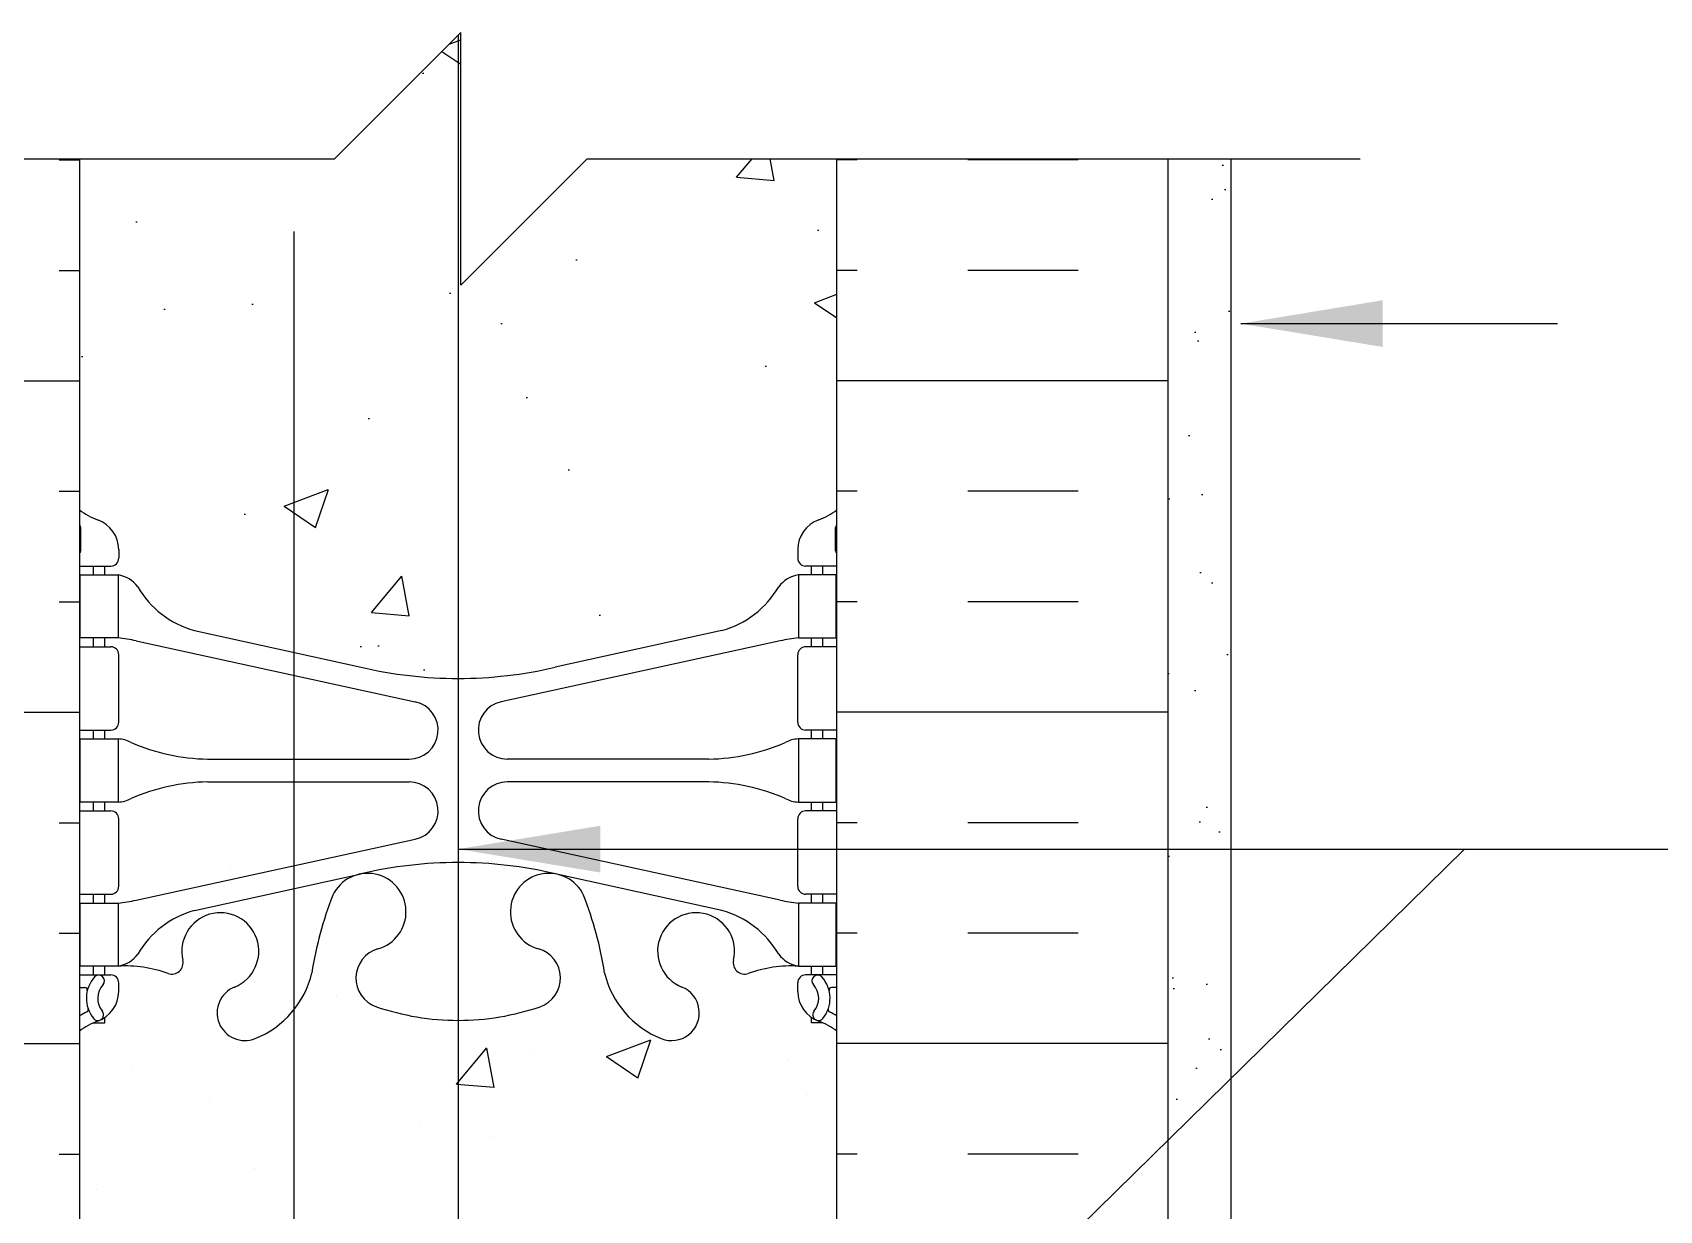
# Model space of a CAD drawing. Header units: inches. Extents: x 99.6 to 147.8, y 81.8 to 160.
# Drawn here: x 123.89 to 136.79, y 150.7 to 160.03 of the extents above; entities that cross this region are included whole.
import ezdxf

# ---------------------------------------------------------------- set-up
doc = ezdxf.new("R2010")
doc.units = ezdxf.units.IN
doc.header["$LTSCALE"] = 0.5
doc.header["$MEASUREMENT"] = 0
for name, color, linetype in [('HATCH', 12, 'Continuous'), ('line25', 2, 'Continuous'), ('LINE3', 3, 'Continuous'), ('LINE50', 5, 'Continuous'), ('LINE9', 9, 'Continuous'), ('TEXT', 4, 'Continuous'), ('Web_Edge', 9, 'Continuous')]:
    doc.layers.add(name, color=color, linetype=linetype)
doc.styles.add('DIM', font='romans.shx', dxfattribs={"width": 0.7})
doc.dimstyles.new('ext_12', dxfattribs={"dimscale": 12, "dimtxt": 0.09375, "dimasz": 0.09375, "dimexe": 0.09375, "dimexo": 0.0625, "dimgap": 0.0625, "dimtad": 1, "dimdec": 1, "dimzin": 3, "dimdsep": 46, "dimlunit": 4, "dimtxsty": 'DIM', "dimcen": 0.09, "dimdle": 0.09375, "dimclrt": 4, "dimadec": 0, "dimazin": 0, "dimtfac": 1, "dimtdec": 1, "dimtmove": 2, "dimatfit": 3, "dimfxl": 1, "dimfrac": 2, "dimtolj": 1, "dimtzin": 0, "dimarcsym": 0})

msp = doc.modelspace()

# ---------------------------------------------------------------- hatches: boundary and pattern name
at = {"layer": 'HATCH'}
h = msp.add_hatch(dxfattribs=at)
h.set_pattern_fill('AR-CONC', color=256, scale=0.5)
h.set_pattern_definition([(49.99999999999999, (0, 0), (3.586300913003767, -0.3137606749129755), [0.375, -4.125]), (355, (0, 0), (-0.693756668065, 3.760960668500059), [0.3, -3.3]), (100.45144446, (0.298858405, -0.02614672), (2.89254423363556, 3.447199954843147), [0.3187009599999999, -3.505710559999999]), (46.18420000000001, (0, 1), (5.336206653357862, -0.8275964039653827), [0.5625, -6.1875]), (96.63563549, (0.444683725, 0.931033465), (4.673309728371142, 4.870593003872752), [0.47805171, -5.258568799999999]), (351.1841639899999, (0, 1), (4.673309725273866, 4.870593001349951), [0.45, -4.950000005]), (21, (0.5, 0.75), (2.984535260592308, -2.013094453326694), [0.375, -4.125]), (326.0000000000001, (0.5, 0.75), (1.216576659607909, 3.625750225234265), [0.3, -3.3]), (71.45144474, (0.74871127, 0.58224213), (4.201111883649856, 1.612655764031769), [0.31870095, -3.50571056]), (37.50000000000001, (0, 0), (0.06079927658645334, 1.664469269156557), [0, -3.26, 0, -3.35, 0, -3.3125]), (7.499999999999999, (0, 0), (1.315347687210743, 1.972058559411801), [0, -1.91, 0, -3.185, 0, -1.2625]), (327.5, (-1.115, 0), (2.669112180862045, -0.1127743586718988), [0, -1.25, 0, -3.9, 0, -5.175]), (317.5, (-1.615, 0), (2.915930846711931, 0.5005249116615886), [0, -1.625, 0, -2.59, 0, -3.675])])
h.paths.add_polyline_path([(128.5873463639797, 116.2709838211396, -0.1200505597319268), (128.4274771824748, 116.5853348051239, 0.05315652255487232), (128.2616377282577, 117.1994164370389, 0.2232530870734149), (128.0613099448793, 117.3642702879745), (128.0416916129262, 117.3685816806744, 0.9554715931090824), (127.9034076289329, 116.7751117453924, -0.7355925422348585), (127.9161924993678, 116.3170651682524, -0.08275514747013567), (127.2675993409961, 116.2089760844726, -0.08275514747013625), (126.6190061826244, 116.3170651682523, -0.7355925422304767), (126.6317910530595, 116.7751117453915, 0.9554715931388396), (126.493507069066, 117.3685816806744), (126.4738887371129, 117.3642702879745, 0.22325308707334), (126.2735609537345, 117.199416437039, 0.05315652255487824), (126.1077214995174, 116.5853348051239, -0.1104338600637709), (125.9658636884573, 116.2927866492566), (125.9658636884573, 114.0344625640741), (126.2675993409961, 114.0344625640741), (127.2675993409961, 115.0344625640741), (127.2675993409961, 114.0344625640741), (127.2675993409961, 113.0344625640741), (128.2675993409961, 114.0344625640741), (128.5873463639797, 114.0344625640741)])
h.paths.add_polyline_path([(130.2675993409961, 116.1234810826439, 0.06439757034050284), (130.1575957208823, 116.1894406079075), (130.0675957208818, 116.1894406079006), (130.067595720879, 116.2311666678248, -0.2490694201798183), (129.957595720863, 116.4382898195942), (129.9575957208594, 116.5057898196043, -0.4142135623889474), (130.0200957208594, 116.5682898196077), (130.0675957208572, 116.5682898196077), (130.0675957208527, 116.6382898196077), (129.9625957208677, 116.6382898196077, 0.1004604156421311), (129.5688972508005, 116.5811270637602, -0.601435432095442), (129.4493937805755, 116.6860104061838, 2.182094824738437), (129.0393136267105, 116.4731009747347, -1), (128.8758850552817, 116.0645779006731, -0.1207853630680366), (128.5873463639797, 116.2709838211396), (128.5873463639797, 114.0344625640741), (130.2675993409961, 114.0344625640741)])
h.paths.add_polyline_path([(125.9658636884573, 116.2927866492566, -0.1304257507684267), (125.6593136267104, 116.0645779006731, -1), (125.4958850552817, 116.4731009747346, 2.182094824737329), (125.0858049014165, 116.6860104061838, -0.6014354320932958), (124.9663014311919, 116.5811270637601, 0.1004604156421795), (124.5726029611245, 116.6382898196077), (124.4676029611395, 116.6382898196077), (124.467602961135, 116.5682898196077), (124.5151029611328, 116.5682898196077, -0.4142135623889485), (124.5776029611328, 116.5057898196043), (124.5776029611292, 116.4382898195942, -0.2490694201798184), (124.4676029611132, 116.2311666678248), (124.4676029611104, 116.1894406079006), (124.3776029611099, 116.1894406079075, 0.06439757034050253), (124.2675993409961, 116.1234810826439), (124.2675993409961, 114.0344625640741), (125.9658636884573, 114.0344625640741)])
h.paths.add_polyline_path([(128.5873463639797, 126.9410121882552), (128.035740151987, 127.0622350833133, 0.05779469062704076), (127.2675993409956, 127.1513215734059, 0.05779469062697239), (126.4994585300052, 127.0622350833133), (125.9658636884573, 126.9449704295182), (125.9658636884573, 119.1239546986299), (126.4994585300052, 119.0066900448349, 0.05779469062704215), (127.2675993409966, 118.9176035547423, 0.05779469062697997), (128.0357401519871, 119.0066900448349), (128.5873463639797, 119.127912939893)])
h.paths.add_polyline_path([(130.2675993409961, 125.8158265715772, 0.0824145898443347), (130.1242623875268, 125.8949330481463, -0.3178372451770682), (129.9575957208635, 126.1306353085272), (129.9575957208598, 126.1981353085373, -0.4142135623888782), (130.0200957208598, 126.2606353085407), (130.0675957206453, 126.2606353085407), (130.0675957206498, 126.3306353085407), (129.9625957208683, 126.3306353085407, -0.1889729320650395), (129.8067266451796, 126.4254797969303, 0.1963228336437684), (129.3575957208193, 126.7717395170583), (128.5873463639797, 126.9410121882552), (128.5873463639797, 119.127912939893), (129.3575957208193, 119.2971856110899, 0.1963228336438591), (129.8067266451798, 119.6434453312181, -0.1889729320647787), (129.9625957208683, 119.7382898196075), (130.0675957206498, 119.7382898196075), (130.0675957206453, 119.8082898196075), (130.0200957208598, 119.8082898196075, -0.4142135623888824), (129.9575957208598, 119.8707898196109), (129.9575957208635, 119.938289819621, -0.3178372451770495), (130.1242623875268, 120.1739920800018, 0.0824145898443363), (130.2675993409961, 120.253098556571)])
h.paths.add_polyline_path([(125.9658636884573, 126.9449704295182), (125.1776029611729, 126.7717395170583, 0.1963228336438241), (124.7284720368125, 126.4254797969301, -0.1889729320648448), (124.5726029611239, 126.3306353085407), (124.4676029613424, 126.3306353085407), (124.4676029613469, 126.2606353085407), (124.5151029611324, 126.2606353085407, -0.4142135623888782), (124.5776029611324, 126.1981353085373), (124.5776029611287, 126.1306353085272, -0.3178372451770417), (124.4109362944654, 125.8949330481464, 0.0824145898443491), (124.2675993409961, 125.8158265715772), (124.2675993409961, 120.253098556571, 0.08241458984434716), (124.4109362944654, 120.1739920800019, -0.3178372451770614), (124.5776029611287, 119.938289819621), (124.5776029611324, 119.8707898196109, -0.4142135623888824), (124.5151029611324, 119.8082898196075), (124.4676029613469, 119.8082898196075), (124.4676029613424, 119.7382898196075), (124.5726029611239, 119.7382898196075, -0.1889729320648537), (124.7284720368125, 119.6434453312181, 0.1963228336438146), (125.1776029611728, 119.2971856110899), (125.9658636884573, 119.1239546986299)])
h.paths.add_polyline_path([(130.2675993409961, 132.0344625640741), (130.9550993409961, 132.0344625640741), (130.9550993409961, 132.2844625640741), (126.7592030569648, 132.2844625640741, 0.5220267653706393), (126.2927361273548, 132.2855333875533, 0.4305819732064302), (125.9658636884573, 132.3338502094836), (125.9658636884573, 129.7761384788915, -0.1104338600637432), (126.1077214995174, 129.4835903230243, 0.05315652255487897), (126.2735609537345, 128.8695086911093, 1.55313178692268), (126.6317910530593, 129.2938133827558, -0.7355925422348554), (126.6190061826244, 129.7518599598958, -0.08275514747013578), (127.2675993409961, 129.8599490436756, -0.08275514747013614), (127.9161924993678, 129.7518599598958, -0.7355925422305359), (127.9034076289327, 129.2938133827566, 1.553131786916641), (128.2616377282576, 128.869508691109, 0.05315652255488636), (128.4274771824748, 129.4835903230242, -0.2443795113559357), (128.8758850552818, 130.0043472274751, -1), (129.0393136267105, 129.5958241534135, 2.182094824737291), (129.4493937805757, 129.3829147219644, -0.6014354320654419), (129.5688972507936, 129.4877980643904, 0.1004604156439712), (129.9625957208677, 129.4306353085405), (130.0675957208527, 129.4306353085405), (130.0675957208572, 129.5006353085405), (130.0200957208594, 129.5006353085405, -0.4142135623889448), (129.9575957208594, 129.5631353085438), (129.957595720863, 129.630635308554, -0.2490694201798248), (130.067595720879, 129.8377584603234), (130.0675957208818, 129.8794845202476), (130.1575957208823, 129.8794845202407, 0.06439757034050228), (130.2675993409961, 129.9454440455043)])
h.paths.add_polyline_path([(128.1735706460735, 129.0002289390313, -1), (127.7985706460735, 129.0002289390313, -1)], flags=16)
h.paths.add_polyline_path([(125.9658636884573, 132.3338502094836, 0.07350840414475403), (125.920159449523, 132.2855333875533, 0.5205670500000404), (125.5579321696018, 132.2855333875533, 0.307487983764378), (125.3456045827492, 132.3662566395007), (125.357599340996, 129.8000856904443, -0.5306115284630414), (125.6593136267104, 130.0043472274752, -0.1304257507684318), (125.9658636884573, 129.7761384788915)])
h.paths.add_polyline_path([(125.3456045827492, 132.3662566395007, 0.1836780650358412), (125.2267528481342, 132.2855333875532, 0.5205670500002715), (124.8334776097592, 132.2855333875534, 0.520567049999574), (124.657538551115, 132.2855333875533, 0.5205670499997012), (124.4195033402858, 132.2855333875531, 0.4637689278399708), (124.2675993409961, 132.3188328779091), (124.2675993409961, 132.0344625640741), (124.2675993409961, 129.9454440455043, 0.06439757034050267), (124.3776029611099, 129.8794845202407), (124.4676029611104, 129.8794845202476), (124.4676029611132, 129.8377584603234, -0.2490694201798248), (124.5776029611292, 129.630635308554), (124.5776029611328, 129.5631353085438, -0.4142135623889459), (124.5151029611328, 129.5006353085405), (124.467602961135, 129.5006353085405), (124.4676029611395, 129.4306353085405), (124.5726029611245, 129.4306353085405, 0.1004604156420949), (124.9663014311916, 129.4877980643879, -0.6014354320959647), (125.0858049014167, 129.3829147219644, 0.4470791344851016), (125.3456045827492, 129.0098953261192)])
h.paths.add_polyline_path([(125.4958850552817, 129.5958241534135, -0.3041122394273227), (125.3576089539091, 129.7980290939071), (125.3456045827492, 132.3662566395007), (125.3456045827492, 129.0098953261192, 0.8782359070386474)])
h.paths.add_polyline_path([(127.2675993409961, 143.7415175000496, 0.1098692816785916), (126.313876398215, 143.5293871014316), (125.9658636884573, 143.3665171552629), (125.9658636884573, 140.7844625640741), (127.2675993409961, 140.7844625640741)])
h.paths.add_polyline_path([(125.9658636884573, 143.3665171552625), (125.0556609050401, 142.940542257849, 0.291096659542649), (124.7675993409838, 142.4876823464317), (124.7675993409817, 141.3468125640738), (124.887599340981, 141.1468125640741), (124.887599340981, 141.0344625640739), (124.2675993409961, 141.0344625640741), (124.2675993409961, 140.6594625640677), (124.5070469814964, 140.6594625640677, -0.1808146983859935), (124.8334572426247, 140.7844625640741), (125.9658636884573, 140.7844625640741)])
h.paths.add_polyline_path([(127.2675993409961, 160.0139066547071), (126.2881552503631, 159.0344625640741), (124.2675993409961, 159.0344625640741), (124.2675993409961, 156.253098556571, 0.08241458984434476), (124.4109362944654, 156.1739920800019, -0.3178372451770637), (124.5776029611287, 155.938289819621), (124.5776029611324, 155.8707898196109, -0.4142135623888782), (124.5151029611324, 155.8082898196075), (124.4676029613469, 155.8082898196075), (124.4676029613424, 155.7382898196075), (124.572602961124, 155.7382898196075, -0.188972932065007), (124.7284720368126, 155.6434453312178, 0.196322833643776), (125.177602961173, 155.2971856110899), (126.4994585300058, 155.0066900448347, 0.05779469062696622), (127.2675993409961, 154.9176035547423)])
h.paths.add_polyline_path([(130.2675993409961, 159.0344625640741), (128.2881552503631, 159.0344625640741), (127.2881552503631, 158.0344625640741), (127.2881552503631, 160.0344625640741), (127.2675993409961, 160.0139066547071), (127.2675993409961, 154.9176035547423, 0.05779469062696121), (128.0357401519864, 155.0066900448347), (129.357595720819, 155.2971856110898, 0.1963228336437491), (129.8067266451794, 155.6434453312177, -0.1889729320652489), (129.9625957208682, 155.7382898196075), (130.0675957206498, 155.7382898196075), (130.0675957206453, 155.8082898196075), (130.0200957208598, 155.8082898196075, -0.4142135623888782), (129.9575957208598, 155.8707898196109), (129.9575957208635, 155.938289819621, -0.3178372451770324), (130.1242623875268, 156.1739920800018, 0.08241458984436142), (130.2675993409961, 156.253098556571)])
h = msp.add_hatch(dxfattribs=at)
h.set_pattern_fill('AR-SAND', color=256, scale=0.5, style=0)
h.set_pattern_definition([(37.50000000000001, (26.0894592179599, -14.36665730540875), (-0.03149667905480408, 0.9634118845065793), [0, -0.76, 0, -0.85, 0, -0.8125]), (7.499999999999999, (26.0894592179599, -14.36665730540875), (0.8848883526338636, 1.41107303261487), [0, -0.41, 0, -0.685, 0, -0.2625]), (327.5, (25.47445921795989, -14.36665730540875), (1.557070930875748, 0.002829526768482249), [0, -0.25, 0, -0.9, 0, -1.175]), (317.5, (25.47445921795989, -14.36665730540875), (1.503063302286147, 0.4388377824671246), [0, -0.125, 0, -0.59, 0, -0.675])])
h.paths.add_polyline_path([(133.3925993409961, 159.0344625640741), (132.8925993409961, 159.0344625640741), (132.8925993409961, 141.0344625640741), (133.3925993409961, 141.0344625640741)])

# ---------------------------------------------------------------- linework, layer by layer
for p, q in [((124.1060176295113, 159.0249485013624), (124.2675993409961, 159.0249485013624)), ((130.42918105248, 159.0249485013628), (130.2675993409961, 159.0249485013628)), ((132.17918105248, 159.0249485013628), (131.30418105248, 159.0249485013628)), ((124.1060176295113, 158.1499485013624), (124.2675993409961, 158.1499485013624)), ((130.42918105248, 158.1499485013628), (130.2675993409961, 158.1499485013628)), ((132.17918105248, 158.1499485013628), (131.30418105248, 158.1499485013628)), ((121.6425993409961, 157.2749485013624), (124.2675993409961, 157.2749485013624)), ((132.8925993409961, 157.2749485013628), (130.2675993409961, 157.2749485013628)), ((124.1060176295113, 156.3999485013624), (124.2675993409961, 156.3999485013624)), ((130.42918105248, 156.3999485013628), (130.2675993409961, 156.3999485013628)), ((132.17918105248, 156.3999485013628), (131.30418105248, 156.3999485013628)), ((124.1060176295113, 155.5249485013624), (124.2675993409961, 155.5249485013624)), ((130.42918105248, 155.5249485013628), (130.2675993409961, 155.5249485013628)), ((132.17918105248, 155.5249485013628), (131.30418105248, 155.5249485013628)), ((121.6425993409961, 154.6499485013624), (124.2675993409961, 154.6499485013624)), ((132.8925993409961, 154.6499485013628), (130.2675993409961, 154.6499485013628)), ((124.1060176295113, 153.7749485013624), (124.2675993409961, 153.7749485013624)), ((130.42918105248, 153.7749485013628), (130.2675993409961, 153.7749485013628)), ((132.17918105248, 153.7749485013628), (131.30418105248, 153.7749485013628)), ((125.4639281737208, 153.4022750246485), (125.4639281737208, 153.4022750246485)), ((128.3493244580442, 153.2581694368402), (128.3493244580442, 153.2581694368402)), ((124.1060176295113, 152.8999485013624), (124.2675993409961, 152.8999485013624)), ((130.42918105248, 152.8999485013628), (130.2675993409961, 152.8999485013628)), ((132.17918105248, 152.8999485013628), (131.30418105248, 152.8999485013628)), ((126.3044152398275, 152.4054027508394), (126.3044152398275, 152.4054027508394)), ((121.6425993409961, 152.0249485013624), (124.2675993409961, 152.0249485013624)), ((127.253164109379, 151.7046525542828), (127.4942094630114, 151.9919192204524)), ((127.5523099164476, 151.6762035174079), (127.4944971071938, 151.9896169418445)), ((128.4428924385179, 151.9214069935794), (128.7929850984544, 152.0557949746589)), ((128.6918880152216, 151.7513563981309), (128.7932696362043, 152.0535021617249)), ((132.8925993409961, 152.0249485013628), (130.2675993409961, 152.0249485013628)), ((127.8629302453516, 151.9424152835875), (127.8629302453516, 151.9424152835875)), ((128.4428934155214, 151.9214070705185), (128.6916046872879, 151.7536491994773)), ((129.8732464537853, 151.9015670135872), (129.8732464537853, 151.9015670135872)), ((124.6895423662318, 151.8465525990776), (124.6895423662318, 151.8465525990776)), ((127.3586545470936, 151.7337782404059), (127.3586545470936, 151.7337782404059)), ((127.2531644558772, 151.7046533441469), (127.5520228653047, 151.6785066213226)), ((130.027766727956, 151.621003881734), (130.027766727956, 151.621003881734)), ((125.2957465822231, 151.5903623191525), (125.2957465822231, 151.5903623191525)), ((126.9573156070737, 151.4010421019256), (126.9573156070737, 151.4010421019256)), ((127.5473680884027, 151.2854470834321), (127.5473680884027, 151.2854470834321)), ((124.1060176295113, 151.1499485013624), (124.2675993409961, 151.1499485013624)), ((130.42918105248, 151.1499485013628), (130.2675993409961, 151.1499485013628)), ((132.17918105248, 151.1499485013628), (131.30418105248, 151.1499485013628)), ((125.6537084031787, 151.0361420562918), (125.6537084031787, 151.0361420562918)), ((124.4020092656942, 150.871352738614), (124.4020092656942, 150.871352738614))]:
    msp.add_line(p, q, dxfattribs=at)
at = {"layer": 'line25'}
for p, q in [((124.2675993409961, 159.0344625640741), (124.2675993409961, 150.0344625640741)), ((130.2675993409961, 150.0344625640741), (130.2675993409961, 159.0344625640741)), ((124.2675993409961, 156.0344625640741), (124.2675993409961, 138.0344625640741))]:
    msp.add_line(p, q, dxfattribs=at)
at = {"layer": 'LINE3'}
for p, q in [((127.2675993409961, 160.0139066547072), (127.2675993409961, 140.7844625640741)), ((125.9658636884573, 158.4581798174117), (125.9658636884573, 114.0344625640741))]:
    msp.add_line(p, q, dxfattribs=at)
at = {"layer": 'LINE50'}
msp.add_line((132.8925993409961, 150.0344625640741), (132.8925993409961, 159.0344625640741), dxfattribs=at)
at = {"layer": 'LINE9'}
for p, q in [((127.2881552503631, 160.0344625640741), (126.2881552503631, 159.0344625640741)), ((127.2881552503631, 158.0344625640741), (127.2881552503631, 160.0344625640741)), ((120.1631552503631, 159.0344625640741), (126.2881552503631, 159.0344625640741)), ((127.2881552503631, 158.0344625640741), (128.2881552503631, 159.0344625640741)), ((128.2881552503631, 159.0344625640741), (134.4131552503631, 159.0344625640741)), ((133.3925993409961, 142.0344625640741), (133.3925993409961, 159.0344625640741))]:
    msp.add_line(p, q, dxfattribs=at)
at = {"layer": 'Web_Edge'}
for p, q in [((124.2776029613946, 155.9282898196062), (124.2776029614096, 156.1143598779827)), ((130.2575957205976, 155.9282898196062), (130.2575957205826, 156.1143598779827)), ((124.5776029611287, 155.9382898196266), (124.5776029611324, 155.8707898196104)), ((129.9575957208635, 155.9382898196266), (129.9575957208598, 155.8707898196104)), ((124.2675993409961, 155.8082898196075), (124.5151029611324, 155.8082898196075)), ((124.3776029611094, 155.7382898196075), (124.3776029611094, 155.8082898196075)), ((124.4676029613424, 155.7382898196075), (124.4676029613469, 155.8082898196075)), ((130.2675993409961, 155.8082898196075), (130.0200957208598, 155.8082898196075)), ((130.0675957206498, 155.7382898196075), (130.0675957206453, 155.8082898196075)), ((130.1575957208828, 155.7382898196075), (130.1575957208828, 155.8082898196075)), ((124.3776029611094, 155.1682898196077), (124.3776029611094, 155.2382898196075)), ((124.4676029613046, 155.1682898196075), (124.4676029613092, 155.2382898196075)), ((124.7166028372939, 155.2144871460829), (126.9278380839518, 154.7329291910643)), ((125.1776029611741, 155.2971856110896), (126.499458530005, 155.0066900448349)), ((129.8185958446983, 155.2144871460829), (127.6073605980404, 154.7329291910643)), ((129.3575957208181, 155.2971856110896), (128.0357401519872, 155.0066900448349)), ((130.0675957206876, 155.1682898196075), (130.067595720683, 155.2382898196075)), ((130.1575957208828, 155.1682898196077), (130.1575957208828, 155.2382898196075)), ((124.2675993409961, 155.1682898196077), (124.5151029611333, 155.1682898196076)), ((124.5776029611333, 154.5707898196076), (124.5776029611333, 155.1057898196076)), ((129.9575957208589, 154.5707898196076), (129.9575957208589, 155.1057898196076)), ((130.2675993409961, 155.1682898196077), (130.0200957208589, 155.1682898196076)), ((124.2675993409961, 154.5082898196077), (124.5151029611328, 154.5082898196076)), ((124.3776029611094, 154.4382898196075), (124.3776029611094, 154.5082898196076)), ((124.4676029612573, 154.4382898196075), (124.4676029612619, 154.5082898196075)), ((130.2675993409961, 154.5082898196077), (130.0200957208594, 154.5082898196076)), ((130.0675957207349, 154.4382898196075), (130.0675957207303, 154.5082898196075)), ((130.1575957208828, 154.4382898196075), (130.1575957208828, 154.5082898196076)), ((125.2823289212101, 154.2782898196075), (126.8784705562483, 154.2782898196074)), ((129.2528697607821, 154.2782898196075), (127.6567281257439, 154.2782898196074)), ((125.2823289212101, 154.0982898196075), (126.8784705562483, 154.0982898196074)), ((129.2528697607821, 154.0982898196075), (127.6567281257439, 154.0982898196074)), ((124.3776029611094, 153.8682898196075), (124.3776029611094, 153.9382898196075)), ((124.4676029612205, 153.8682898196076), (124.467602961225, 153.9382898196075)), ((130.0675957207717, 153.8682898196076), (130.0675957207672, 153.9382898196075)), ((130.1575957208828, 153.8682898196075), (130.1575957208828, 153.9382898196075)), ((124.2675993409961, 153.8682898196076), (124.5151029611328, 153.8682898196076)), ((124.5776029611328, 153.2707898196076), (124.5776029611328, 153.8057898196076)), ((129.9575957208594, 153.2707898196076), (129.9575957208594, 153.8057898196076)), ((130.2675993409961, 153.8682898196076), (130.0200957208594, 153.8682898196076)), ((124.7166028372939, 153.1620924931321), (126.9278380839518, 153.6436504481508)), ((129.8185958446983, 153.1620924931321), (127.6073605980404, 153.6436504481508)), ((125.1776029611741, 153.0793940281254), (126.499458530005, 153.3698895943801)), ((129.3575957208181, 153.0793940281254), (128.0357401519872, 153.3698895943801)), ((124.2675993409961, 153.2082898196077), (124.5151029611328, 153.2082898196076)), ((124.3776029611098, 153.1382898196077), (124.3776029611098, 153.2082898196076)), ((124.4676029611732, 153.1382898196077), (124.4676029611777, 153.2082898196076)), ((130.2675993409961, 153.2082898196077), (130.0200957208594, 153.2082898196076)), ((130.067595720819, 153.1382898196077), (130.0675957208145, 153.2082898196076)), ((130.1575957208824, 153.1382898196077), (130.1575957208824, 153.2082898196076)), ((124.3776029611098, 152.5682898196077), (124.3776029611098, 152.6382898196077)), ((124.467602961135, 152.5682898196077), (124.4676029611395, 152.6382898196077)), ((130.0675957208572, 152.5682898196077), (130.0675957208527, 152.6382898196077)), ((130.1575957208824, 152.5682898196077), (130.1575957208824, 152.6382898196077)), ((124.2675993409961, 152.5682898196076), (124.5151029611328, 152.5682898196077)), ((124.5776029611292, 152.4382898195886), (124.5776029611328, 152.5057898196048)), ((129.957595720863, 152.4382898195886), (129.9575957208594, 152.5057898196048)), ((130.2675993409961, 152.5682898196076), (130.0200957208594, 152.5682898196077)), ((124.2675993409961, 152.4682898196077), (124.3094784975187, 152.4682898196076)), ((130.2675993409961, 152.4682898196077), (130.2257201844735, 152.4682898196076)), ((124.3776029611098, 152.1894406079075), (124.4676029611104, 152.1894406079006)), ((124.4676029611104, 152.1894406079006), (124.4676029611132, 152.2311666678248)), ((130.0675957208818, 152.1894406079006), (130.067595720879, 152.2311666678248)), ((130.1575957208824, 152.1894406079075), (130.0675957208818, 152.1894406079006))]:
    msp.add_line(p, q, dxfattribs=at)
for points in [[(124.2726029612944, 155.7382898196075), (124.5726029612946, 155.7382898196075), (124.5726029612946, 155.2382898196075), (124.2726029612944, 155.2382898196075)], [(130.2625957206978, 155.7382898196075), (129.9625957206976, 155.7382898196075), (129.9625957206976, 155.2382898196075), (130.2625957206978, 155.2382898196075)], [(124.2726029612099, 154.4382898196075), (124.57260296121, 154.4382898196075), (124.57260296121, 153.9382898196075), (124.2726029612099, 153.9382898196075)], [(130.2625957207823, 154.4382898196075), (129.9625957207822, 154.4382898196075), (129.9625957207822, 153.9382898196075), (130.2625957207823, 153.9382898196075)], [(124.2726029611248, 153.1382898196077), (124.572602961125, 153.1382898196077), (124.572602961125, 152.6382898196077), (124.2726029611248, 152.6382898196077)], [(130.2625957208674, 153.1382898196077), (129.9625957208672, 153.1382898196077), (129.9625957208672, 152.6382898196077), (130.2625957208674, 152.6382898196077)]]:
    msp.add_lwpolyline(points, close=True, dxfattribs=at)
for centre, radius, start, end in [((124.5776029611388, 156.6453966007905), 0.5, 231.6833368004263, 250.5287793646984), ((129.9575957208534, 156.6453966007905), 0.5, 289.4712206353016, 308.3166631995736), ((124.5776029611388, 156.6453966007905), 0.6, 238.89067372365, 238.9270490927643), ((124.2576029614092, 156.1143598779843), 0.02, 359.9999999952775, 58.92704909233837), ((124.3276029611287, 155.9382898196075), 0.25, 4.360973023723161e-09, 70.52877936469841), ((130.2075957208635, 155.9382898196075), 0.25, 109.4712206353016, 179.999999995639), ((130.277595720583, 156.1143598779843), 0.02, 121.0729509076616, 180.0000000047225), ((129.9575957208534, 156.6453966007905), 0.6, 301.0729509072343, 301.1093262763486), ((124.2576029613946, 155.9282898196077), 0.02, 299.9880245406582, 359.9999999955674), ((124.5151029611324, 155.8707898196075), 0.0625, 270, 2.605510395054913e-09), ((130.0200957208598, 155.8707898196075), 0.0625, 179.9999999973945, 270), ((130.2775957205976, 155.9282898196077), 0.02, 180.0000000044326, 240.0119754593417), ((124.5295446168538, 155.492025776376), 0.25, 37.27766183479493, 80.0823022211798), ((130.0056540651384, 155.492025776376), 0.25, 99.91769777882021, 142.7223381652038), ((125.3769743699776, 156.0202008539107), 0.75, 210.1549804662903, 254.5838091142803), ((129.1582243120146, 156.0202008539107), 0.75, 285.4161908857182, 329.8450195337097), ((124.48195420017, 154.2424068936882), 1, 76.42908795296458, 84.79906907891694), ((130.0532444818222, 154.2424068936882), 1, 95.20093092108306, 103.5709120470354), ((124.5151029611333, 155.1057898196076), 0.0625, 0, 89.99999999997395), ((130.0200957208589, 155.1057898196076), 0.0625, 90.00000000002606, 180), ((127.2675993409966, 158.2737617534003), 3.356158198657953, 256.769150839802, 270), ((127.2675993409956, 158.2737617534003), 3.356158198657953, 270, 283.2308491601979), ((126.8784705562483, 154.5082898196076), 0.23, 270, 77.6055086569842), ((127.6567281257439, 154.5082898196076), 0.23, 102.3944913430158, 270), ((124.5151029611333, 154.5707898196076), 0.0625, 269.9999999999739, 0), ((130.0200957208589, 154.5707898196076), 0.0625, 180, 270.000000000026), ((124.5684802061232, 154.2196061602181), 0.218722518258797, 60.49374658855739, 88.91995365505842), ((124.5684802061232, 154.2196061602181), 0.218722518258797, 60.49374658855739, 88.91995365505842), ((129.966718475869, 154.2196061602181), 0.218722518258797, 91.08004634494158, 119.5062534114412), ((129.966718475869, 154.2196061602181), 0.218722518258797, 91.08004634494158, 119.5062534114412), ((125.3124786820275, 155.8780057293623), 1.6, 246.5673388929693, 268.920277315241), ((125.3124786820275, 155.8780057293623), 1.6, 246.5673388929693, 268.920277315241), ((129.2227199999647, 155.8780057293623), 1.6, 271.0797226847589, 293.4326611070308), ((129.2227199999647, 155.8780057293623), 1.6, 271.0797226847589, 293.4326611070308), ((125.3124786820275, 152.4985739098527), 1.6, 91.07972268475895, 113.4326611070307), ((126.8784705562483, 153.8682898196074), 0.23, 282.3944913430158, 90), ((127.6567281257439, 153.8682898196074), 0.23, 90, 257.6055086569842), ((129.2227199999647, 152.4985739098527), 1.6, 66.56733889296927, 88.92027731524107), ((124.5684802061232, 154.156973478997), 0.218722518258797, 271.0800463449416, 299.5062534114412), ((129.966718475869, 154.156973478997), 0.218722518258797, 240.4937465885574, 268.9199536550584), ((124.5151029611328, 153.8057898196076), 0.0625, 0, 89.99999999997395), ((130.0200957208594, 153.8057898196076), 0.0625, 90.00000000002606, 180), ((127.2675993409966, 150.1028178858148), 3.356158198657953, 90, 103.230849160198), ((127.2675993409956, 150.1028178858148), 3.356158198657953, 76.76915083980207, 90), ((124.5151029611328, 153.2707898196076), 0.0625, 269.9999999999739, 0), ((126.5491280359187, 153.0686961891168), 0.3050000000005331, 285.7253459502904, 154.6218268215164), ((127.9860706460735, 153.0686961891168), 0.3050000000005331, 25.37817317848362, 254.2746540497095), ((130.0200957208594, 153.2707898196076), 0.0625, 180, 270.000000000026), ((124.48195420017, 154.1341727455268), 1, 275.2009309210831, 283.5709120470354), ((129.070562841447, 152.114621322682), 3, 158.8016100229437, 170.9727325927774), ((125.4646358405452, 152.114621322682), 3, 9.027267407222654, 21.19838997705634), ((130.0532444818222, 154.1341727455268), 1, 256.4290879529646, 264.7990690789169), ((125.3769743699776, 152.3563787853043), 0.75, 105.4161908857197, 149.8450195337097), ((125.3825993409959, 152.7562817419819), 0.305, 291.803747989386, 193.3204943319102), ((129.1525993409963, 152.7562817419819), 0.305, 346.6795056680897, 248.196252010614), ((129.1582243120146, 152.3563787853043), 0.75, 30.15498046629029, 74.58380911428031), ((126.6968373616291, 152.5440944781989), 0.2400000000001666, 105.7253459503446, 251.0770360935626), ((127.8383613203631, 152.5440944781989), 0.2400000000001666, 288.9229639064374, 74.27465404965542), ((124.5295446168538, 152.884553862839), 0.25, 279.9176977788202, 322.7223381652038), ((124.6286359052728, 151.6398608991681), 1, 70.09329683866083, 93.21213356207562), ((124.9982262143275, 152.6652746021778), 0.09, 251.1348611973743, 13.32049433189205), ((129.5369724676647, 152.6652746021778), 0.09, 166.679505668108, 288.8651388026242), ((129.9065627767194, 151.6398608991681), 1, 86.78786643792436, 109.9067031613392), ((130.0056540651384, 152.884553862839), 0.25, 217.2776618347949, 260.0823022211798), ((124.5713103695843, 152.3837304132746), 0.25, 137.5391321572025, 219.8854880037448), ((124.4200739601132, 152.5221231459246), 0.04500000000006049, 317.5391321572821, 137.539132156987), ((124.5151029611328, 152.5057898196077), 0.0625, 359.9999999973945, 90), ((125.3825993409959, 152.7562817419819), 0.745, 291.803747989386, 346.734778516126), ((129.1525993409963, 152.7562817419819), 0.745, 193.265221483874, 248.196252010614), ((130.0200957208594, 152.5057898196077), 0.0625, 90, 180.0000000026055), ((130.115124721879, 152.5221231459246), 0.04500000000006049, 42.46086784301305, 222.4608678427179), ((129.9638883124079, 152.3837304132746), 0.25, 320.1145119962551, 42.46086784279747), ((124.3094784975187, 152.4482898196076), 0.02, 345.8459342042035, 90), ((124.3276029611292, 152.4382898196077), 0.25, 289.4712206353016, 359.999999995639), ((124.5713103695843, 152.3837304132746), 0.16, 137.5391321572405, 219.9999228010366), ((125.577599340996, 152.2688394377039), 0.22, 111.8037479894417, 291.8037479894417), ((128.9575993409962, 152.2688394377039), 0.22, 248.1962520105583, 68.19625201055833), ((130.207595720863, 152.4382898196077), 0.25, 180.000000004361, 250.5287793646984), ((129.9638883124079, 152.3837304132746), 0.16, 320.0000771989634, 42.46086784275946), ((130.2257201844735, 152.4482898196076), 0.02, 90, 194.1540657957965), ((124.5776029611392, 151.7311830384247), 0.6, 114.9252292854764, 121.1093262763866), ((124.316313152673, 152.2934353269853), 0.02, 294.9252292852447, 19.20839779029676), ((124.4135439985297, 152.2528337199356), 0.04500919725234097, 218.551999323138, 40.81210076661785), ((127.2675993409961, 154.2089760844726), 2, 251.0770360936456, 270), ((127.2675993409961, 154.2089760844726), 2, 270, 288.9229639063544), ((130.1216546834625, 152.2528337199356), 0.04500919725234097, 139.1878992333822, 321.448000676862), ((130.2188855293192, 152.2934353269853), 0.02, 160.7916022097033, 245.0747707147553), ((129.957595720853, 151.7311830384247), 0.6, 58.89067372361347, 65.0747707145236), ((124.5776029611392, 151.7311830384247), 0.5, 109.4712206353016, 128.3166631996375), ((129.957595720853, 151.7311830384247), 0.5, 51.68333680036252, 70.52877936469841)]:
    msp.add_arc(centre, radius, start, end, dxfattribs=at)

# ---------------------------------------------------------------- leaders
at = {"layer": 'TEXT'}
for points in [[(133.4676980109395, 157.7285251022673), (135.9762221254408, 157.7285251022673)], [(127.2675993409961, 153.5654985289972), (140.7500794091251, 153.5654985289972)], [(128.1199006111023, 146.5773325718274), (135.2414587177204, 153.5654985289972), (140.7500794091251, 153.5654985289972)]]:
    msp.add_leader(points, dimstyle='ext_12', dxfattribs=at)

doc.saveas('drawing.dxf')
